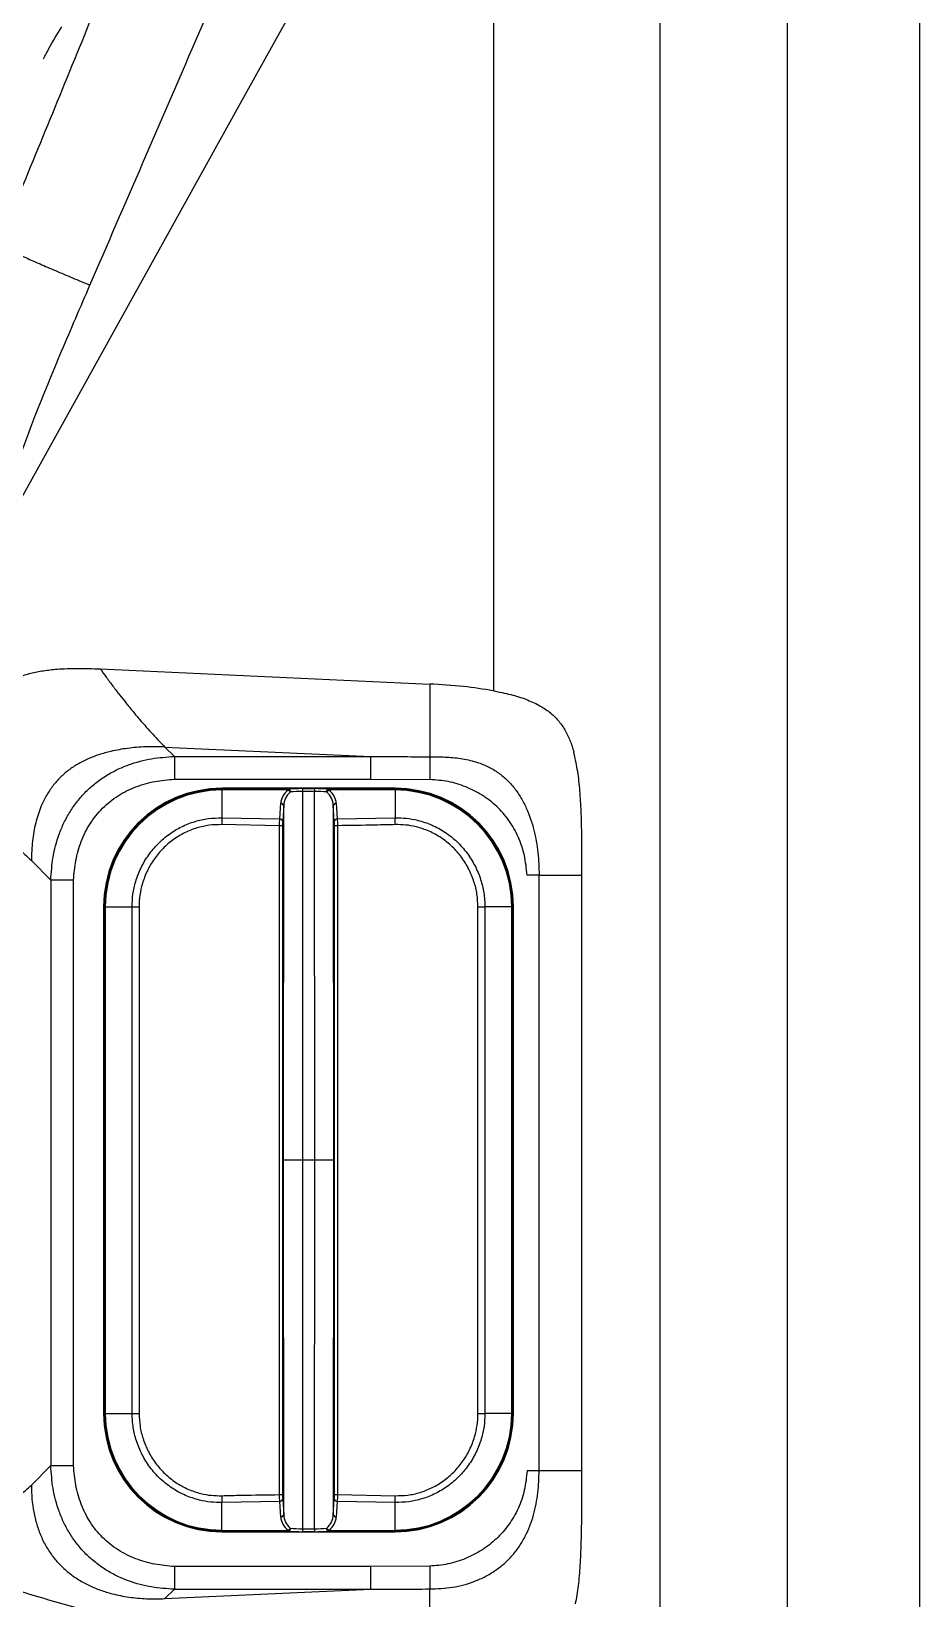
# Model space of a CAD drawing. Extents: x 400 to 501, y 484 to 634.
# Drawn here: x 491.63 to 500.55, y 559.22 to 574.96 of the extents above; entities that cross this region are included whole.
import ezdxf

# ---------------------------------------------------------------- set-up
doc = ezdxf.new("R2010")
doc.units = 0
doc.header["$MEASUREMENT"] = 0
doc.layers.add('DIM', color=3, linetype='Continuous')
doc.layers.add('GEOMETRY', color=3, linetype='Continuous', lineweight=25)

# ---------------------------------------------------------------- blocks, each defined once
blk = doc.blocks.new('2026 GRANDEE')
at = {"layer": 'GEOMETRY', "color": 4, "ltscale": 16}
for p, q in [((50.123, -88.174), (50.123, -3)), ((42.212, -35.759), (42.212, -30.668)), ((42.282, -30.668), (42.282, -35.759)), ((44.236, -33.214), (44.233, -36.775))]:
    blk.add_line(p, q, dxfattribs=at)
at = {"layer": 'GEOMETRY', "ltscale": 16}
for p, q in [((48.791, -4.882), (48.791, -86.292)), ((47.516, -38.384), (47.516, -5.616)), ((45.841, -18.03), (45.841, -28.5)), ((41.892, -28.28), (45.201, -28.432)), ((42.542, -29.065), (42.637, -29.159)), ((42.542, -29.065), (44.609, -29.159)), ((42.637, -29.159), (44.609, -29.159)), ((42.637, -29.387), (44.609, -29.387)), ((44.609, -29.387), (45.201, -29.392)), ((43.115, -29.479), (43.115, -29.487)), ((44.853, -29.479), (43.115, -29.479)), ((43.115, -29.496), (43.115, -29.487)), ((43.115, -29.487), (43.785, -29.487)), ((43.115, -29.496), (43.115, -29.776)), ((43.779, -29.496), (43.115, -29.496)), ((43.925, -29.512), (43.922, -33.214)), ((43.925, -29.482), (43.925, -29.512)), ((43.925, -29.482), (44.043, -29.482)), ((44.043, -29.512), (43.925, -29.512)), ((44.043, -29.482), (44.043, -29.512)), ((44.047, -33.214), (44.043, -29.512)), ((44.183, -29.487), (44.853, -29.487)), ((44.853, -29.496), (44.189, -29.496)), ((44.853, -29.479), (44.853, -29.487)), ((44.853, -29.496), (44.853, -29.487)), ((44.853, -29.496), (44.853, -29.776)), ((43.695, -29.786), (43.705, -29.63)), ((43.735, -29.653), (43.725, -29.809)), ((43.732, -33.214), (43.735, -29.653)), ((44.233, -29.653), (44.236, -33.214)), ((44.243, -29.809), (44.233, -29.653)), ((44.263, -29.63), (44.273, -29.786)), ((43.694, -29.855), (43.112, -29.844)), ((43.115, -29.776), (43.695, -29.786)), ((44.273, -29.786), (44.853, -29.776)), ((41.395, -30.401), (41.2, -30.205)), ((46.301, -30.35), (46.18, -30.35)), ((46.301, -36.333), (46.301, -30.35)), ((46.73, -36.333), (46.73, -30.35)), ((41.395, -30.401), (41.395, -36.282)), ((41.623, -36.282), (41.623, -30.401)), ((41.926, -30.668), (41.933, -30.668)), ((41.926, -30.668), (41.926, -35.759)), ((41.933, -35.759), (41.933, -30.668)), ((41.933, -30.668), (41.943, -30.668)), ((41.943, -30.668), (42.212, -30.668)), ((41.943, -30.668), (41.943, -35.759)), ((42.212, -30.668), (42.282, -30.668)), ((45.686, -30.668), (45.756, -30.668)), ((45.686, -35.759), (45.686, -30.668)), ((46.025, -30.668), (45.756, -30.668)), ((45.756, -30.668), (45.756, -35.759)), ((46.025, -35.759), (46.025, -30.668)), ((46.025, -30.668), (46.035, -30.668)), ((46.035, -30.668), (46.035, -35.759)), ((46.042, -30.668), (46.035, -30.668)), ((46.042, -35.759), (46.042, -30.668)), ((43.735, -36.775), (43.732, -33.214)), ((43.922, -33.214), (43.732, -33.214)), ((43.922, -33.214), (43.925, -36.916)), ((44.047, -33.214), (43.922, -33.214)), ((44.043, -36.916), (44.047, -33.214)), ((44.236, -33.214), (44.047, -33.214)), ((41.926, -35.759), (41.933, -35.759)), ((41.933, -35.759), (41.943, -35.759)), ((41.943, -35.759), (42.212, -35.759)), ((42.212, -35.759), (42.282, -35.759)), ((45.686, -35.759), (45.756, -35.759)), ((46.025, -35.759), (45.756, -35.759)), ((46.025, -35.759), (46.035, -35.759)), ((46.042, -35.759), (46.035, -35.759)), ((41.395, -36.282), (41.2, -36.477)), ((46.301, -36.333), (46.18, -36.333)), ((43.695, -36.642), (43.115, -36.652)), ((43.115, -36.932), (43.115, -36.652)), ((43.705, -36.798), (43.695, -36.642)), ((43.725, -36.619), (43.735, -36.775)), ((44.233, -36.775), (44.243, -36.619)), ((44.273, -36.642), (44.263, -36.798)), ((44.853, -36.652), (44.273, -36.642)), ((44.274, -36.573), (44.856, -36.584)), ((44.853, -36.932), (44.853, -36.652)), ((43.115, -36.932), (43.779, -36.932)), ((43.115, -36.941), (43.115, -36.932)), ((43.785, -36.941), (43.115, -36.941)), ((43.115, -36.948), (43.115, -36.941)), ((43.115, -36.948), (44.853, -36.948)), ((43.925, -36.916), (44.043, -36.916)), ((43.925, -36.916), (43.925, -36.946)), ((44.043, -36.946), (43.925, -36.946)), ((44.043, -36.916), (44.043, -36.946)), ((44.853, -36.941), (44.183, -36.941)), ((44.189, -36.932), (44.853, -36.932)), ((44.853, -36.941), (44.853, -36.932)), ((44.853, -36.948), (44.853, -36.941)), ((44.609, -37.296), (42.637, -37.296)), ((45.201, -37.291), (44.609, -37.296)), ((42.637, -37.523), (42.542, -37.618)), ((42.542, -37.618), (44.609, -37.523)), ((42.637, -37.523), (44.609, -37.523))]:
    blk.add_line(p, q, dxfattribs=at)
at = {"layer": 'GEOMETRY', "ltscale": 16, "flags": 128}
blk.add_lwpolyline([(40.831, -27.046), (43.336, -22.538), (45.841, -18.03)], dxfattribs=at)
at = {"layer": 'GEOMETRY', "ltscale": 256}
for centre, radius, start, end in [((43.115, -30.668), 1.189, 90, 180), ((43.115, -30.668), 1.182, 90, 180), ((43.115, -30.668), 1.172, 90, 180), ((43.754, -29.538), 0.0485, 23.7777, 59.6899), ((43.775, -29.514), 0.0287, 355.1309, 70.5901), ((44.193, -29.514), 0.0287, 109.4099, 184.8691), ((44.214, -29.538), 0.0485, 120.3101, 156.2223), ((44.853, -30.668), 1.189, 0, 90), ((44.853, -30.668), 1.182, 0, 90), ((44.853, -30.668), 1.172, 0, 90), ((43.707, -29.659), 0.0283, 11.3134, 94.4463), ((44.261, -29.659), 0.0283, 85.5537, 168.6866), ((45.222, -29.902), 2.111, 176.5587, 178.4096), ((43.7, -29.974), 0.119, 78.5676, 93.1592), ((43.697, -29.815), 0.0283, 11.3134, 94.4463), ((44.271, -29.815), 0.0283, 85.5537, 168.6866), ((44.268, -29.974), 0.119, 86.8408, 101.4324), ((42.746, -29.902), 2.111, 1.5904, 3.4413), ((43.115, -35.759), 1.189, 180, 270), ((43.115, -35.759), 1.182, 180, 270), ((43.115, -35.759), 1.172, 180, 270), ((44.853, -35.759), 1.172, 270, 0), ((44.853, -35.759), 1.182, 270, 0), ((44.853, -35.759), 1.189, 270, 0), ((45.222, -36.526), 2.111, 181.5904, 183.4413), ((43.7, -36.454), 0.119, 266.8408, 281.4324), ((43.697, -36.613), 0.0283, 265.5537, 348.6866), ((44.271, -36.613), 0.0283, 191.3134, 274.4463), ((44.268, -36.454), 0.119, 258.5676, 273.1592), ((42.746, -36.526), 2.111, 356.5587, 358.4096), ((43.707, -36.769), 0.0283, 265.5537, 348.6866), ((44.261, -36.769), 0.0283, 191.3134, 274.4463), ((43.754, -36.89), 0.0485, 300.3101, 336.2223), ((43.775, -36.914), 0.0287, 289.4099, 4.8691), ((44.193, -36.914), 0.0287, 175.1309, 250.5901), ((44.214, -36.89), 0.0485, 203.7777, 239.6899)]:
    blk.add_arc(centre, radius, start, end, dxfattribs=at)
for centre, major_axis, ratio, start_param, end_param in [((43.925, -29.641), (0.22, 0.001), 0.878974, 2.293313, 3.084043), ((43.925, -29.663), (0.005, 0.194), 0.98006, 0.751525, 1.542255), ((43.925, -29.502), (0.22, 0), 0.087624, 1.570705, 2.259727), ((43.925, -29.531), (0.19, 0), 0.104015, 1.570675, 2.259698), ((44.043, -29.502), (0.22, 0), 0.087624, 0.881865, 1.570888), ((44.043, -29.531), (0.19, 0), 0.104015, 0.881895, 1.570917), ((44.043, -29.663), (-0.005, 0.194), 0.98006, 4.740931, 5.531661), ((44.043, -29.641), (0.22, -0.001), 0.878974, 0.05755, 0.848279), ((43.925, -36.787), (0.22, -0.001), 0.878974, 3.199142, 3.989872), ((43.925, -36.764), (-0.005, 0.194), 0.98006, 1.599338, 2.390068), ((44.043, -36.764), (0.005, 0.194), 0.98006, 3.893117, 4.683847), ((44.043, -36.787), (0.22, 0.001), 0.878974, 5.434906, 6.225636), ((43.925, -36.926), (0.22, 0), 0.087624, 4.023458, 4.712481), ((43.925, -36.896), (0.19, 0), 0.104015, 4.023487, 4.71251), ((44.043, -36.896), (0.19, 0), 0.104015, 4.712268, 5.401291), ((44.043, -36.926), (0.22, 0), 0.087624, 4.712297, 5.40132)]:
    blk.add_ellipse(centre, major_axis=major_axis, ratio=ratio, start_param=start_param, end_param=end_param, dxfattribs=at)
at = {"layer": 'GEOMETRY', "ltscale": 16}
for points, knots in [([(41.789, -24.425), (41.965, -24.018), (42.319, -23.2), (42.851, -21.974), (43.379, -20.739), (43.719, -19.91), (43.889, -19.495)], [0, 0, 0, 0, 0.248402, 0.498328, 0.748466, 1, 1, 1, 1]), ([(42.405, -20.192), (42.284, -20.51), (42.042, -21.149), (41.657, -22.104), (41.264, -23.06), (41, -23.699), (40.868, -24.017)], [0, 0, 0, 0, 0.2481742, 0.4975528, 0.7494201, 1, 1, 1, 1]), ([(41.321, -22.152), (41.339, -22.119), (41.4, -22.003), (41.461, -21.902), (41.505, -21.83)], [0, 0, 0, 0, 0.286002, 1, 1, 1, 1]), ([(40.868, -24.017), (40.873, -24.021), (40.885, -24.029), (40.944, -24.059), (41.031, -24.099), (41.146, -24.151), (41.284, -24.212), (41.441, -24.279), (41.611, -24.351), (41.73, -24.401), (41.789, -24.425)], [0, 0, 0, 0, 0.1250074, 0.2500074, 0.3750023, 0.5, 0.6249977, 0.7499926, 0.8749926, 1, 1, 1, 1]), ([(40.831, -27.046), (40.865, -26.901), (40.934, -26.609), (41.074, -26.176), (41.263, -25.667), (41.504, -25.084), (41.694, -24.646), (41.789, -24.425)], [0, 0, 0, 0, 0.159823, 0.322411, 0.488066, 0.741847, 1, 1, 1, 1]), ([(40.64, -28.88), (40.649, -28.85), (40.666, -28.79), (40.7, -28.706), (40.742, -28.628), (40.792, -28.557), (40.85, -28.494), (40.918, -28.44), (40.993, -28.395), (41.085, -28.355), (41.195, -28.321), (41.324, -28.296), (41.479, -28.279), (41.67, -28.272), (41.815, -28.277), (41.892, -28.28)], [0, 0, 0, 0, 0.0625, 0.120454, 0.178745, 0.234267, 0.28996, 0.345888, 0.402197, 0.461609, 0.541896, 0.626824, 0.717088, 0.848319, 1, 1, 1, 1]), ([(41.892, -28.28), (41.912, -28.308), (41.954, -28.366), (42.019, -28.454), (42.086, -28.54), (42.153, -28.625), (42.221, -28.709), (42.289, -28.79), (42.356, -28.866), (42.42, -28.938), (42.483, -29.005), (42.523, -29.045), (42.542, -29.065)], [0, 0, 0, 0, 0.0929775, 0.1957752, 0.2973449, 0.3933859, 0.5006051, 0.6064471, 0.7034879, 0.8049835, 0.9074353, 1, 1, 1, 1]), ([(45.841, -28.5), (45.741, -28.484), (45.529, -28.45), (45.314, -28.438), (45.201, -28.432)], [0, 0, 0, 0, 0.469848, 1, 1, 1, 1]), ([(45.201, -28.432), (45.201, -28.5), (45.201, -28.637), (45.201, -28.832), (45.201, -29.013), (45.201, -29.112), (45.201, -29.162)], [0, 0, 0, 0, 0.250098, 0.500084, 0.750026, 1, 1, 1, 1]), ([(45.841, -28.5), (45.9, -28.512), (46.013, -28.534), (46.167, -28.582), (46.298, -28.641), (46.407, -28.712), (46.494, -28.795), (46.561, -28.89), (46.613, -28.997), (46.637, -29.076), (46.649, -29.116)], [0, 0, 0, 0, 0.1488322, 0.2879463, 0.4187109, 0.5412653, 0.6589022, 0.773441, 0.8857984, 1, 1, 1, 1]), ([(42.542, -29.065), (42.477, -29.063), (42.352, -29.06), (42.17, -29.075), (42.013, -29.103), (41.881, -29.139), (41.769, -29.182), (41.667, -29.233), (41.572, -29.296), (41.488, -29.37), (41.412, -29.456), (41.347, -29.554), (41.287, -29.678), (41.239, -29.83), (41.206, -30.012), (41.202, -30.139), (41.2, -30.205)], [0, 0, 0, 0, 0.095348, 0.184983, 0.268828, 0.330661, 0.387946, 0.445508, 0.500087, 0.555762, 0.611084, 0.668477, 0.728413, 0.81251, 0.90262, 1, 1, 1, 1]), ([(46.73, -30.35), (46.73, -30.307), (46.73, -30.229), (46.73, -30.115), (46.73, -30.006), (46.728, -29.897), (46.726, -29.789), (46.72, -29.65), (46.71, -29.482), (46.688, -29.289), (46.661, -29.172), (46.649, -29.116)], [0, 0, 0, 0, 0.102561, 0.186606, 0.272436, 0.362405, 0.447958, 0.530786, 0.695, 0.852797, 1, 1, 1, 1]), ([(41.395, -30.401), (41.401, -30.324), (41.411, -30.168), (41.463, -29.976), (41.526, -29.825), (41.587, -29.714), (41.661, -29.608), (41.747, -29.511), (41.844, -29.425), (41.95, -29.351), (42.061, -29.29), (42.212, -29.227), (42.404, -29.175), (42.56, -29.165), (42.637, -29.159)], [0, 0, 0, 0, 0.117026, 0.239555, 0.302972, 0.36775, 0.433596, 0.500052, 0.566508, 0.632354, 0.697114, 0.760575, 0.882908, 1, 1, 1, 1]), ([(42.637, -29.159), (42.637, -29.175), (42.637, -29.205), (42.637, -29.261), (42.637, -29.323), (42.637, -29.366), (42.637, -29.387)], [0, 0, 0, 0, 0.25, 0.5, 0.75, 1, 1, 1, 1]), ([(44.609, -29.387), (44.609, -29.366), (44.609, -29.323), (44.609, -29.261), (44.609, -29.205), (44.609, -29.175), (44.609, -29.159)], [0, 0, 0, 0, 0.25, 0.5, 0.75, 1, 1, 1, 1]), ([(44.609, -29.159), (44.708, -29.16), (44.905, -29.161), (45.102, -29.162), (45.201, -29.162)], [0, 0, 0, 0, 0.500816, 1, 1, 1, 1]), ([(45.201, -29.162), (45.252, -29.162), (45.357, -29.163), (45.513, -29.176), (45.655, -29.207), (45.778, -29.254), (45.882, -29.313), (45.974, -29.388), (46.054, -29.476), (46.12, -29.574), (46.191, -29.713), (46.253, -29.897), (46.294, -30.123), (46.298, -30.275), (46.301, -30.35)], [0, 0, 0, 0, 0.083144, 0.166987, 0.251283, 0.314749, 0.378407, 0.442268, 0.506245, 0.569949, 0.632973, 0.757482, 0.879807, 1, 1, 1, 1]), ([(45.201, -29.162), (45.201, -29.178), (45.201, -29.209), (45.201, -29.266), (45.201, -29.327), (45.201, -29.37), (45.201, -29.392)], [0, 0, 0, 0, 0.250002, 0.500002, 0.750001, 1, 1, 1, 1]), ([(41.623, -30.401), (41.629, -30.335), (41.641, -30.203), (41.687, -30.043), (41.74, -29.921), (41.806, -29.805), (41.89, -29.701), (41.989, -29.612), (42.07, -29.553), (42.157, -29.504), (42.279, -29.451), (42.439, -29.404), (42.571, -29.393), (42.637, -29.387)], [0, 0, 0, 0, 0.1240829, 0.2488318, 0.3121897, 0.374296, 0.4999322, 0.5625879, 0.6257113, 0.6877968, 0.7511597, 0.87587, 1, 1, 1, 1]), ([(46.18, -30.35), (46.173, -30.284), (46.159, -30.153), (46.097, -29.966), (46.003, -29.799), (45.879, -29.657), (45.731, -29.544), (45.565, -29.461), (45.388, -29.405), (45.264, -29.396), (45.201, -29.392)], [0, 0, 0, 0, 0.131252, 0.260761, 0.387157, 0.510606, 0.632678, 0.754129, 0.876314, 1, 1, 1, 1]), ([(43.779, -29.496), (43.779, -29.495), (43.78, -29.491), (43.782, -29.488), (43.784, -29.487), (43.785, -29.487)], [0, 0, 0, 0, 0.200723, 0.75275, 1, 1, 1, 1]), ([(43.804, -29.516), (43.803, -29.516), (43.801, -29.517), (43.8, -29.518), (43.799, -29.518), (43.799, -29.519)], [0, 0, 0, 0, 0.5566751, 0.8098467, 1, 1, 1, 1]), ([(44.169, -29.519), (44.169, -29.518), (44.167, -29.517), (44.165, -29.516), (44.164, -29.516)], [0, 0, 0, 0, 0.561663, 1, 1, 1, 1]), ([(44.183, -29.487), (44.184, -29.487), (44.186, -29.489), (44.188, -29.493), (44.189, -29.496)], [0, 0, 0, 0, 0.423625, 1, 1, 1, 1]), ([(40.569, -29.705), (40.63, -29.746), (40.751, -29.828), (40.918, -29.955), (41.072, -30.082), (41.157, -30.164), (41.2, -30.205)], [0, 0, 0, 0, 0.25011, 0.500055, 0.750055, 1, 1, 1, 1]), ([(42.212, -30.668), (42.214, -30.626), (42.217, -30.541), (42.248, -30.409), (42.299, -30.275), (42.375, -30.147), (42.471, -30.032), (42.582, -29.937), (42.708, -29.862), (42.84, -29.81), (42.977, -29.778), (43.069, -29.777), (43.115, -29.776)], [0, 0, 0, 0, 0.089523, 0.180952, 0.285721, 0.393378, 0.495975, 0.601402, 0.702303, 0.806003, 0.901768, 1, 1, 1, 1]), ([(43.112, -29.844), (43.07, -29.845), (42.986, -29.846), (42.86, -29.875), (42.738, -29.923), (42.623, -29.993), (42.52, -30.081), (42.432, -30.186), (42.362, -30.305), (42.315, -30.429), (42.287, -30.551), (42.283, -30.629), (42.282, -30.668)], [0, 0, 0, 0, 0.096743, 0.193491, 0.295703, 0.397932, 0.502039, 0.606159, 0.712689, 0.819234, 0.909633, 1, 1, 1, 1]), ([(43.694, -36.573), (43.693, -36.423), (43.692, -36.121), (43.692, -35.667), (43.692, -34.911), (43.692, -34.216), (43.692, -33.308), (43.692, -32.415), (43.692, -31.466), (43.692, -30.734), (43.692, -30.294), (43.693, -30.001), (43.694, -29.855)], [0, 0, 0, 0, 0.067434, 0.13491, 0.202391, 0.404973, 0.445454, 0.60738, 0.803652, 0.869118, 0.934579, 1, 1, 1, 1]), ([(43.694, -29.855), (43.694, -29.842), (43.694, -29.818), (43.695, -29.796), (43.695, -29.788), (43.695, -29.786)], [0, 0, 0, 0, 0.497909, 0.92806, 1, 1, 1, 1]), ([(43.724, -29.857), (43.723, -30.078), (43.722, -30.522), (43.722, -31.188), (43.723, -32.298), (43.722, -33.639), (43.723, -34.91), (43.722, -35.665), (43.723, -36.119), (43.723, -36.42), (43.724, -36.571)], [0, 0, 0, 0, 0.099095, 0.198274, 0.29746, 0.595095, 0.797509, 0.865024, 0.932533, 1, 1, 1, 1]), ([(43.725, -29.809), (43.725, -29.81), (43.725, -29.816), (43.724, -29.831), (43.724, -29.848), (43.724, -29.857)], [0, 0, 0, 0, 0.071948, 0.502115, 1, 1, 1, 1]), ([(44.244, -29.857), (44.244, -29.855), (44.244, -29.846), (44.244, -29.828), (44.243, -29.816), (44.243, -29.809)], [0, 0, 0, 0, 0.070459, 0.500882, 1, 1, 1, 1]), ([(44.273, -29.786), (44.273, -29.796), (44.274, -29.814), (44.274, -29.84), (44.274, -29.853), (44.274, -29.855)], [0, 0, 0, 0, 0.499095, 0.929538, 1, 1, 1, 1]), ([(44.856, -29.844), (44.789, -29.845), (44.596, -29.851), (44.402, -29.853), (44.274, -29.855)], [0, 0, 0, 0, 0.34374, 1, 1, 1, 1]), ([(44.853, -29.776), (44.891, -29.776), (44.967, -29.777), (45.091, -29.8), (45.223, -29.844), (45.356, -29.916), (45.477, -30.012), (45.578, -30.126), (45.659, -30.255), (45.715, -30.39), (45.75, -30.529), (45.754, -30.622), (45.756, -30.668)], [0, 0, 0, 0, 0.080362, 0.162168, 0.266785, 0.374574, 0.481655, 0.592006, 0.696454, 0.803794, 0.900718, 1, 1, 1, 1]), ([(45.686, -30.668), (45.684, -30.626), (45.68, -30.541), (45.648, -30.413), (45.597, -30.288), (45.523, -30.169), (45.43, -30.063), (45.32, -29.974), (45.197, -29.907), (45.076, -29.866), (44.961, -29.845), (44.891, -29.844), (44.856, -29.844)], [0, 0, 0, 0, 0.098018, 0.196079, 0.302289, 0.408485, 0.517294, 0.62609, 0.732189, 0.83827, 0.919136, 1, 1, 1, 1]), ([(46.301, -30.35), (46.344, -30.35), (46.43, -30.35), (46.55, -30.35), (46.656, -30.35), (46.706, -30.35), (46.73, -30.35)], [0, 0, 0, 0, 0.250001, 0.5, 0.749999, 1, 1, 1, 1]), ([(41.623, -30.401), (41.602, -30.401), (41.559, -30.401), (41.497, -30.401), (41.441, -30.401), (41.411, -30.401), (41.395, -30.401)], [0, 0, 0, 0, 0.25, 0.5, 0.75, 1, 1, 1, 1]), ([(43.115, -36.652), (43.077, -36.652), (43.001, -36.651), (42.877, -36.628), (42.745, -36.584), (42.612, -36.512), (42.491, -36.416), (42.39, -36.302), (42.309, -36.173), (42.254, -36.038), (42.219, -35.899), (42.214, -35.806), (42.212, -35.759)], [0, 0, 0, 0, 0.080362, 0.162168, 0.266785, 0.374574, 0.481655, 0.592006, 0.696454, 0.803794, 0.900718, 1, 1, 1, 1]), ([(42.282, -35.759), (42.284, -35.802), (42.288, -35.887), (42.32, -36.015), (42.371, -36.14), (42.445, -36.259), (42.538, -36.365), (42.648, -36.453), (42.771, -36.521), (42.892, -36.562), (43.007, -36.583), (43.077, -36.584), (43.112, -36.584)], [0, 0, 0, 0, 0.098018, 0.196079, 0.302289, 0.408485, 0.517294, 0.62609, 0.732189, 0.83827, 0.919136, 1, 1, 1, 1]), ([(45.756, -35.759), (45.754, -35.802), (45.751, -35.887), (45.72, -36.019), (45.669, -36.153), (45.593, -36.281), (45.497, -36.395), (45.386, -36.49), (45.26, -36.566), (45.128, -36.618), (44.991, -36.649), (44.899, -36.651), (44.853, -36.652)], [0, 0, 0, 0, 0.089523, 0.180952, 0.285721, 0.393378, 0.495975, 0.601402, 0.702303, 0.806003, 0.901768, 1, 1, 1, 1]), ([(44.856, -36.584), (44.898, -36.583), (44.982, -36.582), (45.107, -36.554), (45.23, -36.505), (45.344, -36.436), (45.447, -36.348), (45.535, -36.243), (45.606, -36.123), (45.653, -36), (45.681, -35.878), (45.685, -35.799), (45.686, -35.759)], [0, 0, 0, 0, 0.095477, 0.193492, 0.294289, 0.397934, 0.500621, 0.606162, 0.711252, 0.819238, 0.908705, 1, 1, 1, 1]), ([(42.637, -37.523), (42.56, -37.518), (42.404, -37.508), (42.212, -37.456), (42.061, -37.393), (41.95, -37.332), (41.845, -37.258), (41.747, -37.172), (41.661, -37.075), (41.587, -36.969), (41.526, -36.858), (41.463, -36.707), (41.411, -36.514), (41.401, -36.359), (41.395, -36.282)], [0, 0, 0, 0, 0.116944, 0.239356, 0.302756, 0.36751, 0.433402, 0.499939, 0.566478, 0.63239, 0.697206, 0.76063, 0.882983, 1, 1, 1, 1]), ([(41.395, -36.282), (41.411, -36.282), (41.441, -36.282), (41.497, -36.282), (41.559, -36.282), (41.602, -36.282), (41.623, -36.282)], [0, 0, 0, 0, 0.25, 0.5, 0.75, 1, 1, 1, 1]), ([(42.637, -37.296), (42.571, -37.29), (42.439, -37.278), (42.279, -37.232), (42.158, -37.179), (42.041, -37.113), (41.937, -37.029), (41.847, -36.93), (41.789, -36.849), (41.74, -36.761), (41.687, -36.64), (41.64, -36.479), (41.629, -36.348), (41.623, -36.282)], [0, 0, 0, 0, 0.123925, 0.248741, 0.312135, 0.374279, 0.499986, 0.562665, 0.625812, 0.687939, 0.751305, 0.876037, 1, 1, 1, 1]), ([(45.201, -37.521), (45.278, -37.518), (45.432, -37.512), (45.62, -37.46), (45.761, -37.397), (45.861, -37.337), (45.953, -37.266), (46.035, -37.183), (46.105, -37.091), (46.183, -36.959), (46.25, -36.78), (46.293, -36.557), (46.298, -36.407), (46.301, -36.333)], [0, 0, 0, 0, 0.125482, 0.251747, 0.315105, 0.378547, 0.44195, 0.505308, 0.568582, 0.631466, 0.755836, 0.878757, 1, 1, 1, 1]), ([(46.18, -36.333), (46.173, -36.398), (46.159, -36.528), (46.096, -36.713), (46, -36.879), (45.875, -37.02), (45.728, -37.134), (45.563, -37.219), (45.386, -37.277), (45.263, -37.287), (45.201, -37.291)], [0, 0, 0, 0, 0.130556, 0.259248, 0.385256, 0.509405, 0.632178, 0.754472, 0.877037, 1, 1, 1, 1]), ([(46.73, -36.333), (46.706, -36.333), (46.656, -36.333), (46.55, -36.333), (46.43, -36.333), (46.344, -36.333), (46.301, -36.333)], [0, 0, 0, 0, 0.250001, 0.5, 0.749999, 1, 1, 1, 1]), ([(46.667, -37.67), (46.677, -37.61), (46.699, -37.484), (46.715, -37.278), (46.723, -37.103), (46.726, -36.963), (46.728, -36.863), (46.729, -36.761), (46.73, -36.657), (46.73, -36.556), (46.73, -36.448), (46.73, -36.375), (46.73, -36.333)], [0, 0, 0, 0, 0.1413192, 0.2951352, 0.4607825, 0.5321618, 0.6075047, 0.6826773, 0.7586326, 0.8383478, 0.9068147, 1, 1, 1, 1]), ([(40.569, -36.809), (40.634, -36.793), (40.73, -36.768), (40.847, -36.719), (40.958, -36.665), (41.083, -36.586), (41.161, -36.513), (41.2, -36.477)], [0, 0, 0, 0, 0.2506784, 0.3734228, 0.5011769, 0.7508558, 1, 1, 1, 1]), ([(41.2, -36.477), (41.201, -36.524), (41.204, -36.614), (41.222, -36.747), (41.252, -36.872), (41.295, -36.991), (41.35, -37.1), (41.417, -37.199), (41.494, -37.288), (41.582, -37.365), (41.678, -37.432), (41.782, -37.488), (41.895, -37.534), (42.027, -37.575), (42.182, -37.605), (42.359, -37.622), (42.48, -37.62), (42.542, -37.618)], [0, 0, 0, 0, 0.068853, 0.134179, 0.198901, 0.260832, 0.321286, 0.380557, 0.438268, 0.496666, 0.554027, 0.61361, 0.672905, 0.735232, 0.819483, 0.907951, 1, 1, 1, 1]), ([(43.112, -36.584), (43.179, -36.582), (43.372, -36.577), (43.566, -36.575), (43.694, -36.573)], [0, 0, 0, 0, 0.3437401, 1, 1, 1, 1]), ([(43.695, -36.642), (43.695, -36.632), (43.694, -36.614), (43.694, -36.588), (43.694, -36.575), (43.694, -36.573)], [0, 0, 0, 0, 0.497914, 0.928348, 1, 1, 1, 1]), ([(43.724, -36.571), (43.724, -36.572), (43.724, -36.582), (43.724, -36.6), (43.725, -36.612), (43.725, -36.619)], [0, 0, 0, 0, 0.071649, 0.502063, 1, 1, 1, 1]), ([(44.243, -36.619), (44.243, -36.618), (44.243, -36.612), (44.244, -36.597), (44.244, -36.58), (44.244, -36.571)], [0, 0, 0, 0, 0.0706622, 0.500839, 1, 1, 1, 1]), ([(44.274, -36.573), (44.274, -36.586), (44.274, -36.61), (44.273, -36.632), (44.273, -36.64), (44.273, -36.642)], [0, 0, 0, 0, 0.499185, 0.929346, 1, 1, 1, 1]), ([(43.785, -36.941), (43.784, -36.941), (43.782, -36.939), (43.78, -36.935), (43.779, -36.932)], [0, 0, 0, 0, 0.423625, 1, 1, 1, 1]), ([(43.799, -36.909), (43.8, -36.91), (43.801, -36.911), (43.803, -36.912), (43.804, -36.912)], [0, 0, 0, 0, 0.561663, 1, 1, 1, 1]), ([(44.164, -36.912), (44.165, -36.911), (44.167, -36.911), (44.168, -36.91), (44.169, -36.91), (44.169, -36.909)], [0, 0, 0, 0, 0.556675, 0.809847, 1, 1, 1, 1]), ([(44.189, -36.932), (44.189, -36.933), (44.188, -36.937), (44.186, -36.94), (44.184, -36.941), (44.183, -36.941)], [0, 0, 0, 0, 0.200723, 0.75275, 1, 1, 1, 1]), ([(42.637, -37.296), (42.637, -37.317), (42.637, -37.36), (42.637, -37.422), (42.637, -37.478), (42.637, -37.508), (42.637, -37.523)], [0, 0, 0, 0, 0.25, 0.5, 0.75, 1, 1, 1, 1]), ([(44.609, -37.523), (44.609, -37.508), (44.609, -37.478), (44.609, -37.422), (44.609, -37.36), (44.609, -37.317), (44.609, -37.296)], [0, 0, 0, 0, 0.25, 0.5, 0.75, 1, 1, 1, 1]), ([(45.201, -37.291), (45.201, -37.313), (45.201, -37.356), (45.201, -37.417), (45.201, -37.474), (45.201, -37.505), (45.201, -37.521)], [0, 0, 0, 0, 0.249999, 0.499997, 0.749998, 1, 1, 1, 1]), ([(40.575, -37.355), (40.67, -37.393), (40.859, -37.468), (41.145, -37.562), (41.431, -37.646), (41.721, -37.725), (42.013, -37.805), (42.205, -37.861), (42.301, -37.889)], [0, 0, 0, 0, 0.1685986, 0.3365333, 0.5045149, 0.670749, 0.8354568, 1, 1, 1, 1]), ([(38.316, -37.603), (38.33, -37.616), (38.358, -37.642), (38.402, -37.68), (38.452, -37.72), (38.513, -37.76), (38.595, -37.805), (38.7, -37.861), (38.817, -37.92), (38.939, -37.977), (39.078, -38.038), (39.246, -38.109), (39.453, -38.189), (39.697, -38.275), (39.995, -38.375), (40.351, -38.488), (40.765, -38.614), (41.199, -38.744), (41.65, -38.876), (42.266, -39.055), (43.046, -39.277), (43.671, -39.454), (43.986, -39.543)], [0, 0, 0, 0, 0.046019, 0.09094, 0.134547, 0.176619, 0.218274, 0.258298, 0.287107, 0.314973, 0.342113, 0.368862, 0.403768, 0.439352, 0.476366, 0.528552, 0.583344, 0.640243, 0.698794, 0.75864, 0.878736, 1, 1, 1, 1]), ([(44.609, -37.523), (44.708, -37.523), (44.905, -37.522), (45.102, -37.521), (45.201, -37.521)], [0, 0, 0, 0, 0.500387, 1, 1, 1, 1]), ([(45.201, -38.251), (45.201, -38.187), (45.201, -38.052), (45.201, -37.901), (45.201, -37.797), (45.201, -37.737), (45.201, -37.683), (45.201, -37.631), (45.201, -37.577), (45.201, -37.541), (45.201, -37.521)], [0, 0, 0, 0, 0.235109, 0.494686, 0.573155, 0.656588, 0.744983, 0.810294, 0.895302, 1, 1, 1, 1])]:
    blk.add_open_spline(points, degree=3, knots=knots, dxfattribs=at)
at = {"layer": 'GEOMETRY', "color": 4, "ltscale": 16}
for points, knots in [([(44.244, -36.571), (44.245, -36.35), (44.246, -35.906), (44.246, -35.24), (44.245, -34.13), (44.246, -32.789), (44.245, -31.518), (44.246, -30.763), (44.246, -30.309), (44.245, -30.008), (44.244, -29.857)], [0, 0, 0, 0, 0.099095, 0.198274, 0.29746, 0.595095, 0.797509, 0.865024, 0.932533, 1, 1, 1, 1]), ([(44.274, -29.855), (44.275, -30.005), (44.276, -30.307), (44.276, -30.761), (44.276, -31.517), (44.276, -32.212), (44.276, -33.119), (44.276, -34.012), (44.276, -34.961), (44.276, -35.694), (44.276, -36.134), (44.275, -36.427), (44.274, -36.573)], [0, 0, 0, 0, 0.067434, 0.13491, 0.202391, 0.404973, 0.445454, 0.60738, 0.803652, 0.869118, 0.934579, 1, 1, 1, 1])]:
    blk.add_open_spline(points, degree=3, knots=knots, dxfattribs=at)

msp = doc.modelspace()

# ---------------------------------------------------------------- block references
at = {"layer": 'DIM'}
msp.add_blockref('2026 GRANDEE', (450.425, 596.84), dxfattribs=at)

doc.saveas('drawing.dxf')
